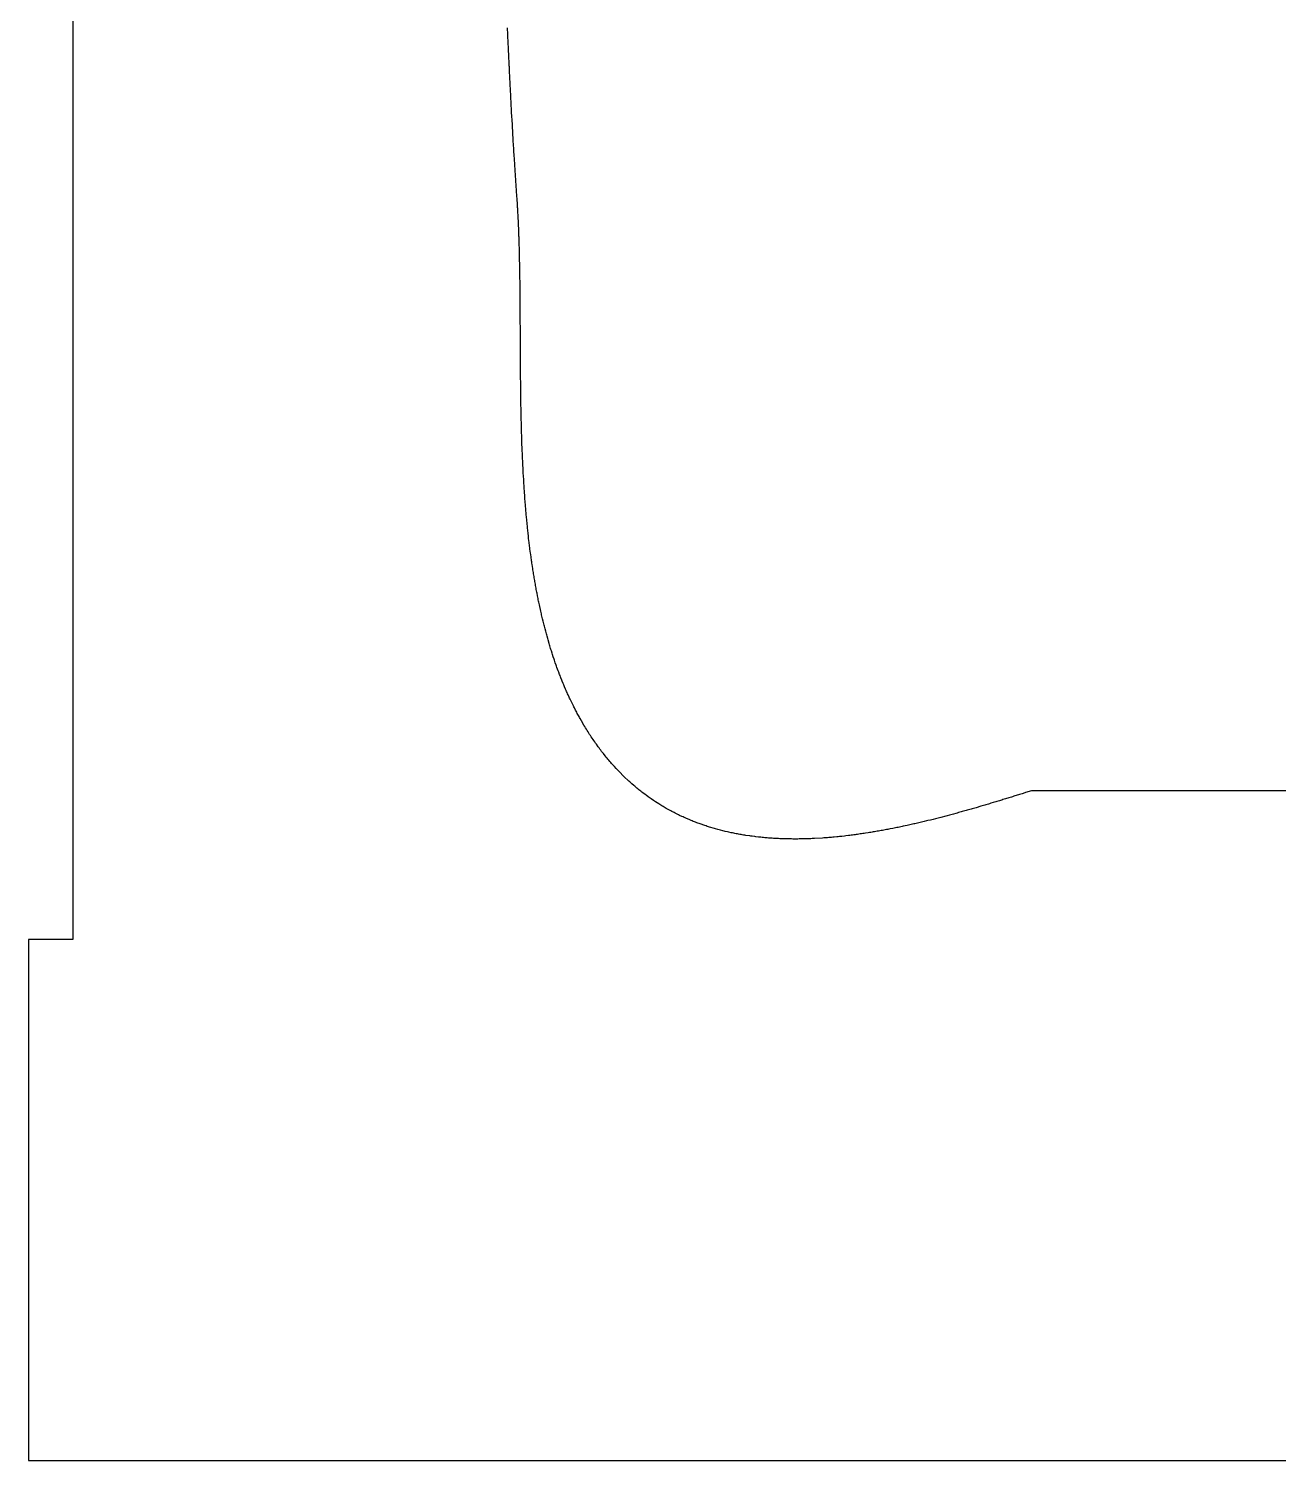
# Model space of a CAD drawing. Header units: metres. Extents: x -48 to 48, y -110 to 110.
# Drawn here: x -48 to 0, y -110 to -55 of the extents above; entities that cross this region are included whole.
import ezdxf

# ---------------------------------------------------------------- set-up
doc = ezdxf.new("R2010")
doc.units = ezdxf.units.M

msp = doc.modelspace()

# ---------------------------------------------------------------- linework, layer by layer
for p, q in [((-46.3037, 90), (-46.3037, -90)), ((-29.6035, -55.0508), (-29.6064, -55)), ((-29.5977, -55.2002), (-29.6035, -55.0508)), ((-29.5947, -55.25), (-29.5977, -55.2002)), ((-29.5889, -55.3994), (-29.5947, -55.25)), ((-29.5859, -55.4502), (-29.5889, -55.3994)), ((-29.582, -55.5498), (-29.5859, -55.4502)), ((-29.5791, -55.5996), (-29.582, -55.5498)), ((-29.5732, -55.749), (-29.5791, -55.5996)), ((-29.5703, -55.7988), (-29.5732, -55.749)), ((-29.5684, -55.8486), (-29.5703, -55.7988)), ((-29.5654, -55.8994), (-29.5684, -55.8486)), ((-29.5615, -55.999), (-29.5654, -55.8994)), ((-29.5586, -56.0488), (-29.5615, -55.999)), ((-29.5547, -56.1484), (-29.5586, -56.0488)), ((-29.5518, -56.1982), (-29.5547, -56.1484)), ((-29.5498, -56.248), (-29.5518, -56.1982)), ((-29.5469, -56.2979), (-29.5498, -56.248)), ((-29.5449, -56.3477), (-29.5469, -56.2979)), ((-29.542, -56.3975), (-29.5449, -56.3477)), ((-29.54, -56.4482), (-29.542, -56.3975)), ((-29.5371, -56.498), (-29.54, -56.4482)), ((-29.5352, -56.5479), (-29.5371, -56.498)), ((-29.5322, -56.5977), (-29.5352, -56.5479)), ((-29.5303, -56.6475), (-29.5322, -56.5977)), ((-29.5273, -56.6973), (-29.5303, -56.6475)), ((-29.5254, -56.7471), (-29.5273, -56.6973)), ((-29.5225, -56.7969), (-29.5254, -56.7471)), ((-29.5205, -56.8467), (-29.5225, -56.7969)), ((-29.5176, -56.8965), (-29.5205, -56.8467)), ((-29.5156, -56.9463), (-29.5176, -56.8965)), ((-29.5127, -56.9961), (-29.5156, -56.9463)), ((-29.5107, -57.0469), (-29.5127, -56.9961)), ((-29.5049, -57.1465), (-29.5107, -57.0469)), ((-29.5029, -57.1963), (-29.5049, -57.1465)), ((-29.5, -57.2461), (-29.5029, -57.1963)), ((-29.498, -57.2959), (-29.5, -57.2461)), ((-29.4922, -57.3955), (-29.498, -57.2959)), ((-29.4902, -57.4453), (-29.4922, -57.3955)), ((-29.4844, -57.5449), (-29.4902, -57.4453)), ((-29.4824, -57.5947), (-29.4844, -57.5449)), ((-29.4736, -57.7441), (-29.4824, -57.5947)), ((-29.4717, -57.7949), (-29.4736, -57.7441)), ((-29.4658, -57.8945), (-29.4717, -57.7949)), ((-29.4639, -57.9443), (-29.4658, -57.8945)), ((-29.4521, -58.1436), (-29.4639, -57.9443)), ((-29.4502, -58.1934), (-29.4521, -58.1436)), ((-29.4355, -58.4424), (-29.4502, -58.1934)), ((-29.4336, -58.4922), (-29.4355, -58.4424)), ((-29.3867, -59.2891), (-29.4336, -58.4922)), ((-29.3838, -59.3398), (-29.3867, -59.2891)), ((-29.3662, -59.6387), (-29.3838, -59.3398)), ((-29.3623, -59.6885), (-29.3662, -59.6387)), ((-29.3477, -59.9375), (-29.3623, -59.6885)), ((-29.3438, -59.9873), (-29.3477, -59.9375)), ((-29.3408, -60.0371), (-29.3438, -59.9873)), ((-29.3379, -60.0859), (-29.3408, -60.0371)), ((-29.332, -60.1855), (-29.3379, -60.0859)), ((-29.3281, -60.2354), (-29.332, -60.1855)), ((-29.3223, -60.335), (-29.3281, -60.2354)), ((-29.3184, -60.3848), (-29.3223, -60.335)), ((-29.3096, -60.5342), (-29.3184, -60.3848)), ((-29.3057, -60.584), (-29.3096, -60.5342)), ((-29.2998, -60.6836), (-29.3057, -60.584)), ((-29.2959, -60.7334), (-29.2998, -60.6836)), ((-29.293, -60.7832), (-29.2959, -60.7334)), ((-29.2891, -60.833), (-29.293, -60.7832)), ((-29.2832, -60.9326), (-29.2891, -60.833)), ((-29.2793, -60.9824), (-29.2832, -60.9326)), ((-29.2764, -61.0322), (-29.2793, -60.9824)), ((-29.2725, -61.082), (-29.2764, -61.0322)), ((-29.2695, -61.1318), (-29.2725, -61.082)), ((-29.2656, -61.1816), (-29.2695, -61.1318)), ((-29.2627, -61.2314), (-29.2656, -61.1816)), ((-29.2588, -61.2812), (-29.2627, -61.2314)), ((-29.2559, -61.3311), (-29.2588, -61.2812)), ((-29.252, -61.3809), (-29.2559, -61.3311)), ((-29.249, -61.4307), (-29.252, -61.3809)), ((-29.2451, -61.4805), (-29.249, -61.4307)), ((-29.2422, -61.5293), (-29.2451, -61.4805)), ((-29.2383, -61.5791), (-29.2422, -61.5293)), ((-29.2354, -61.624), (-29.2383, -61.5791)), ((-29.2295, -61.7119), (-29.2354, -61.624)), ((-29.2266, -61.7568), (-29.2295, -61.7119)), ((-29.2236, -61.8008), (-29.2266, -61.7568)), ((-29.2178, -61.8906), (-29.2236, -61.8008)), ((-29.2158, -61.9346), (-29.2178, -61.8906)), ((-29.21, -62.0244), (-29.2158, -61.9346)), ((-29.208, -62.0693), (-29.21, -62.0244)), ((-29.2051, -62.1152), (-29.208, -62.0693)), ((-29.2031, -62.1602), (-29.2051, -62.1152)), ((-29.2002, -62.2051), (-29.2031, -62.1602)), ((-29.1982, -62.251), (-29.2002, -62.2051)), ((-29.1953, -62.2959), (-29.1982, -62.251)), ((-29.1895, -62.4336), (-29.1953, -62.2959)), ((-29.1865, -62.4785), (-29.1895, -62.4336)), ((-29.1826, -62.5713), (-29.1865, -62.4785)), ((-29.1768, -62.709), (-29.1826, -62.5713)), ((-29.1709, -62.8486), (-29.1768, -62.709)), ((-29.1699, -62.8955), (-29.1709, -62.8486)), ((-29.166, -62.9883), (-29.1699, -62.8955)), ((-29.165, -63.0352), (-29.166, -62.9883)), ((-29.1611, -63.1289), (-29.165, -63.0352)), ((-29.1602, -63.1758), (-29.1611, -63.1289)), ((-29.1582, -63.2227), (-29.1602, -63.1758)), ((-29.1572, -63.2705), (-29.1582, -63.2227)), ((-29.1553, -63.3174), (-29.1572, -63.2705)), ((-29.1543, -63.3652), (-29.1553, -63.3174)), ((-29.1523, -63.4121), (-29.1543, -63.3652)), ((-29.1504, -63.5078), (-29.1523, -63.4121)), ((-29.1484, -63.5547), (-29.1504, -63.5078)), ((-29.1436, -63.7939), (-29.1484, -63.5547)), ((-29.1416, -63.8418), (-29.1436, -63.7939)), ((-29.1357, -64.1318), (-29.1416, -63.8418)), ((-29.1357, -64.1807), (-29.1357, -64.1318)), ((-29.1309, -64.4238), (-29.1357, -64.1807)), ((-29.1309, -64.4736), (-29.1309, -64.4238)), ((-29.1289, -64.5713), (-29.1309, -64.4736)), ((-29.1289, -64.6201), (-29.1289, -64.5713)), ((-29.127, -64.7188), (-29.1289, -64.6201)), ((-29.127, -64.7686), (-29.127, -64.7188)), ((-29.126, -64.8174), (-29.127, -64.7686)), ((-29.126, -64.8672), (-29.126, -64.8174)), ((-29.124, -64.9658), (-29.126, -64.8672)), ((-29.124, -65.0156), (-29.124, -64.9658)), ((-29.123, -65.0654), (-29.124, -65.0156)), ((-29.123, -65.1152), (-29.123, -65.0654)), ((-29.1221, -65.165), (-29.123, -65.1152)), ((-29.1221, -65.2646), (-29.1221, -65.165)), ((-29.1211, -65.3145), (-29.1221, -65.2646)), ((-29.1211, -65.3643), (-29.1211, -65.3145)), ((-29.1201, -65.4141), (-29.1211, -65.3643)), ((-29.1201, -65.5146), (-29.1201, -65.4141)), ((-29.1191, -65.5645), (-29.1201, -65.5146)), ((-29.1191, -65.6152), (-29.1191, -65.5645)), ((-29.1182, -65.665), (-29.1191, -65.6152)), ((-29.1182, -65.8164), (-29.1182, -65.665)), ((-29.1172, -65.8672), (-29.1182, -65.8164)), ((-29.1172, -65.9678), (-29.1172, -65.8672)), ((-29.1162, -66.0186), (-29.1172, -65.9678)), ((-29.1162, -66.1709), (-29.1162, -66.0186)), ((-29.1152, -66.2217), (-29.1162, -66.1709)), ((-29.1152, -66.374), (-29.1152, -66.2217)), ((-29.1143, -66.4258), (-29.1152, -66.374)), ((-29.1143, -66.5791), (-29.1143, -66.4258)), ((-29.1133, -66.6299), (-29.1143, -66.5791)), ((-29.1133, -66.835), (-29.1133, -66.6299)), ((-29.1123, -66.8867), (-29.1133, -66.835)), ((-29.1123, -67.041), (-29.1123, -66.8867)), ((-29.1113, -67.0928), (-29.1123, -67.041)), ((-29.1113, -67.2471), (-29.1113, -67.0928)), ((-29.1104, -67.2988), (-29.1113, -67.2471)), ((-29.1104, -67.4541), (-29.1104, -67.2988)), ((-29.1094, -67.5059), (-29.1104, -67.4541)), ((-29.1094, -67.6094), (-29.1094, -67.5059)), ((-29.1084, -67.6611), (-29.1094, -67.6094)), ((-29.1084, -67.7656), (-29.1084, -67.6611)), ((-29.1074, -67.8174), (-29.1084, -67.7656)), ((-29.1074, -67.9209), (-29.1074, -67.8174)), ((-29.1064, -67.9736), (-29.1074, -67.9209)), ((-29.1064, -68.0771), (-29.1064, -67.9736)), ((-29.1055, -68.1299), (-29.1064, -68.0771)), ((-29.1055, -68.1816), (-29.1055, -68.1299)), ((-29.1045, -68.2344), (-29.1055, -68.1816)), ((-29.1045, -68.2861), (-29.1045, -68.2344)), ((-29.1035, -68.3389), (-29.1045, -68.2861)), ((-29.1035, -68.3906), (-29.1035, -68.3389)), ((-29.1025, -68.4434), (-29.1035, -68.3906)), ((-29.1025, -68.4951), (-29.1025, -68.4434)), ((-29.1016, -68.5479), (-29.1025, -68.4951)), ((-29.1016, -68.6006), (-29.1016, -68.5479)), ((-29.1006, -68.6523), (-29.1016, -68.6006)), ((-29.1006, -68.7051), (-29.1006, -68.6523)), ((-29.0986, -68.8096), (-29.1006, -68.7051)), ((-29.0986, -68.8623), (-29.0986, -68.8096)), ((-29.0967, -68.9678), (-29.0986, -68.8623)), ((-29.0967, -69.0195), (-29.0967, -68.9678)), ((-29.0938, -69.1777), (-29.0967, -69.0195)), ((-29.0938, -69.2305), (-29.0938, -69.1777)), ((-29.082, -69.8623), (-29.0938, -69.2305)), ((-29.0801, -69.915), (-29.082, -69.8623)), ((-29.0771, -70.0732), (-29.0801, -69.915)), ((-29.0752, -70.126), (-29.0771, -70.0732)), ((-29.0732, -70.2314), (-29.0752, -70.126)), ((-29.0713, -70.2852), (-29.0732, -70.2314)), ((-29.0703, -70.3379), (-29.0713, -70.2852)), ((-29.0684, -70.3906), (-29.0703, -70.3379)), ((-29.0674, -70.4434), (-29.0684, -70.3906)), ((-29.0654, -70.4961), (-29.0674, -70.4434)), ((-29.0645, -70.5488), (-29.0654, -70.4961)), ((-29.0605, -70.6543), (-29.0645, -70.5488)), ((-29.0596, -70.707), (-29.0605, -70.6543)), ((-29.0537, -70.8652), (-29.0596, -70.707)), ((-29.0518, -70.9189), (-29.0537, -70.8652)), ((-29.0508, -70.9717), (-29.0518, -70.9189)), ((-29.0449, -71.1299), (-29.0508, -70.9717)), ((-29.042, -71.1826), (-29.0449, -71.1299)), ((-29.0342, -71.3936), (-29.042, -71.1826)), ((-29.0312, -71.4463), (-29.0342, -71.3936)), ((-29.0273, -71.5527), (-29.0312, -71.4463)), ((-29.0244, -71.6055), (-29.0273, -71.5527)), ((-29.0225, -71.6582), (-29.0244, -71.6055)), ((-29.0195, -71.7109), (-29.0225, -71.6582)), ((-29.0176, -71.7637), (-29.0195, -71.7109)), ((-29.0088, -71.9219), (-29.0176, -71.7637)), ((-29.0068, -71.9746), (-29.0088, -71.9219)), ((-29.0039, -72.0273), (-29.0068, -71.9746)), ((-29.001, -72.0791), (-29.0039, -72.0273)), ((-28.9863, -72.3428), (-29.001, -72.0791)), ((-28.9824, -72.3955), (-28.9863, -72.3428)), ((-28.9766, -72.501), (-28.9824, -72.3955)), ((-28.9727, -72.5527), (-28.9766, -72.501)), ((-28.9697, -72.6055), (-28.9727, -72.5527)), ((-28.9658, -72.6582), (-28.9697, -72.6055)), ((-28.9629, -72.7109), (-28.9658, -72.6582)), ((-28.959, -72.7627), (-28.9629, -72.7109)), ((-28.9551, -72.8154), (-28.959, -72.7627)), ((-28.9521, -72.8682), (-28.9551, -72.8154)), ((-28.9482, -72.9209), (-28.9521, -72.8682)), ((-28.9443, -72.9727), (-28.9482, -72.9209)), ((-28.9404, -73.0254), (-28.9443, -72.9727)), ((-28.9365, -73.0771), (-28.9404, -73.0254)), ((-28.9287, -73.1826), (-28.9365, -73.0771)), ((-28.9248, -73.2344), (-28.9287, -73.1826)), ((-28.9209, -73.2871), (-28.9248, -73.2344)), ((-28.916, -73.3389), (-28.9209, -73.2871)), ((-28.9121, -73.3916), (-28.916, -73.3389)), ((-28.9072, -73.4434), (-28.9121, -73.3916)), ((-28.9033, -73.4961), (-28.9072, -73.4434)), ((-28.8984, -73.5479), (-28.9033, -73.4961)), ((-28.8945, -73.5996), (-28.8984, -73.5479)), ((-28.8896, -73.6523), (-28.8945, -73.5996)), ((-28.875, -73.8076), (-28.8896, -73.6523)), ((-28.8701, -73.8604), (-28.875, -73.8076)), ((-28.8506, -74.0674), (-28.8701, -73.8604)), ((-28.8447, -74.1191), (-28.8506, -74.0674)), ((-28.8398, -74.1709), (-28.8447, -74.1191)), ((-28.834, -74.2227), (-28.8398, -74.1709)), ((-28.8291, -74.2744), (-28.834, -74.2227)), ((-28.8232, -74.3262), (-28.8291, -74.2744)), ((-28.8184, -74.3779), (-28.8232, -74.3262)), ((-28.8008, -74.5332), (-28.8184, -74.3779)), ((-28.7949, -74.584), (-28.8008, -74.5332)), ((-28.7832, -74.6875), (-28.7949, -74.584)), ((-28.7764, -74.7383), (-28.7832, -74.6875)), ((-28.7705, -74.79), (-28.7764, -74.7383)), ((-28.7646, -74.8408), (-28.7705, -74.79)), ((-28.7578, -74.8926), (-28.7646, -74.8408)), ((-28.752, -74.9434), (-28.7578, -74.8926)), ((-28.7451, -74.9951), (-28.752, -74.9434)), ((-28.7314, -75.0967), (-28.7451, -74.9951)), ((-28.7246, -75.1484), (-28.7314, -75.0967)), ((-28.7041, -75.3008), (-28.7246, -75.1484)), ((-28.6973, -75.3525), (-28.7041, -75.3008)), ((-28.6904, -75.4033), (-28.6973, -75.3525)), ((-28.6826, -75.4541), (-28.6904, -75.4033)), ((-28.6758, -75.5049), (-28.6826, -75.4541)), ((-28.668, -75.5557), (-28.6758, -75.5049)), ((-28.6611, -75.6055), (-28.668, -75.5557)), ((-28.6377, -75.7578), (-28.6611, -75.6055)), ((-28.6299, -75.8076), (-28.6377, -75.7578)), ((-28.6143, -75.9092), (-28.6299, -75.8076)), ((-28.6055, -75.959), (-28.6143, -75.9092)), ((-28.5977, -76.0098), (-28.6055, -75.959)), ((-28.5889, -76.0596), (-28.5977, -76.0098)), ((-28.5811, -76.1094), (-28.5889, -76.0596)), ((-28.5723, -76.1602), (-28.5811, -76.1094)), ((-28.5635, -76.21), (-28.5723, -76.1602)), ((-28.5557, -76.2598), (-28.5635, -76.21)), ((-28.5381, -76.3594), (-28.5557, -76.2598)), ((-28.5283, -76.4092), (-28.5381, -76.3594)), ((-28.5107, -76.5088), (-28.5283, -76.4092)), ((-28.501, -76.5586), (-28.5107, -76.5088)), ((-28.4922, -76.6084), (-28.501, -76.5586)), ((-28.4824, -76.6582), (-28.4922, -76.6084)), ((-28.4736, -76.707), (-28.4824, -76.6582)), ((-28.4541, -76.8066), (-28.4736, -76.707)), ((-28.4443, -76.8555), (-28.4541, -76.8066)), ((-28.4346, -76.9053), (-28.4443, -76.8555)), ((-28.4238, -76.9541), (-28.4346, -76.9053)), ((-28.4141, -77.0029), (-28.4238, -76.9541)), ((-28.4043, -77.0527), (-28.4141, -77.0029)), ((-28.3936, -77.1016), (-28.4043, -77.0527)), ((-28.3838, -77.1504), (-28.3936, -77.1016)), ((-28.3301, -77.3945), (-28.3838, -77.1504)), ((-28.3193, -77.4424), (-28.3301, -77.3945)), ((-28.3076, -77.4912), (-28.3193, -77.4424)), ((-28.2969, -77.54), (-28.3076, -77.4912)), ((-28.2852, -77.5879), (-28.2969, -77.54)), ((-28.2734, -77.6367), (-28.2852, -77.5879)), ((-28.2627, -77.6846), (-28.2734, -77.6367)), ((-28.2393, -77.7803), (-28.2627, -77.6846)), ((-28.2266, -77.8291), (-28.2393, -77.7803)), ((-28.2031, -77.9248), (-28.2266, -77.8291)), ((-28.1904, -77.9727), (-28.2031, -77.9248)), ((-28.1787, -78.0205), (-28.1904, -77.9727)), ((-28.166, -78.0674), (-28.1787, -78.0205)), ((-28.1406, -78.1631), (-28.166, -78.0674)), ((-28.1279, -78.21), (-28.1406, -78.1631)), ((-28.1152, -78.2578), (-28.1279, -78.21)), ((-28.1025, -78.3047), (-28.1152, -78.2578)), ((-28.0898, -78.3525), (-28.1025, -78.3047)), ((-28.0625, -78.4463), (-28.0898, -78.3525)), ((-28.0498, -78.4932), (-28.0625, -78.4463)), ((-28.0088, -78.6338), (-28.0498, -78.4932)), ((-27.9941, -78.6807), (-28.0088, -78.6338)), ((-27.9805, -78.7275), (-27.9941, -78.6807)), ((-27.9668, -78.7734), (-27.9805, -78.7275)), ((-27.9521, -78.8203), (-27.9668, -78.7734)), ((-27.9375, -78.8662), (-27.9521, -78.8203)), ((-27.9238, -78.9131), (-27.9375, -78.8662)), ((-27.8945, -79.0049), (-27.9238, -78.9131)), ((-27.8789, -79.0508), (-27.8945, -79.0049)), ((-27.8496, -79.1426), (-27.8789, -79.0508)), ((-27.8184, -79.2344), (-27.8496, -79.1426)), ((-27.8027, -79.2793), (-27.8184, -79.2344)), ((-27.7881, -79.3252), (-27.8027, -79.2793)), ((-27.7715, -79.3711), (-27.7881, -79.3252)), ((-27.7402, -79.4609), (-27.7715, -79.3711)), ((-27.7236, -79.5068), (-27.7402, -79.4609)), ((-27.708, -79.5518), (-27.7236, -79.5068)), ((-27.6582, -79.6865), (-27.708, -79.5518)), ((-27.6416, -79.7305), (-27.6582, -79.6865)), ((-27.6084, -79.8203), (-27.6416, -79.7305)), ((-27.5908, -79.8643), (-27.6084, -79.8203)), ((-27.5732, -79.9092), (-27.5908, -79.8643)), ((-27.5566, -79.9531), (-27.5732, -79.9092)), ((-27.5215, -80.041), (-27.5566, -79.9531)), ((-27.5029, -80.085), (-27.5215, -80.041)), ((-27.4678, -80.1729), (-27.5029, -80.085)), ((-27.4492, -80.2168), (-27.4678, -80.1729)), ((-27.4307, -80.2598), (-27.4492, -80.2168)), ((-27.4121, -80.3037), (-27.4307, -80.2598)), ((-27.375, -80.3896), (-27.4121, -80.3037)), ((-27.3564, -80.4336), (-27.375, -80.3896)), ((-27.3369, -80.4766), (-27.3564, -80.4336)), ((-27.3184, -80.5195), (-27.3369, -80.4766)), ((-27.2988, -80.5625), (-27.3184, -80.5195)), ((-27.2793, -80.6045), (-27.2988, -80.5625)), ((-27.2402, -80.6904), (-27.2793, -80.6045)), ((-27.2207, -80.7324), (-27.2402, -80.6904)), ((-27.2002, -80.7754), (-27.2207, -80.7324)), ((-27.1807, -80.8174), (-27.2002, -80.7754)), ((-27.0781, -81.0273), (-27.1807, -80.8174)), ((-27.0566, -81.0684), (-27.0781, -81.0273)), ((-27.0361, -81.1104), (-27.0566, -81.0684)), ((-26.9932, -81.1924), (-27.0361, -81.1104)), ((-26.9717, -81.2344), (-26.9932, -81.1924)), ((-26.9502, -81.2754), (-26.9717, -81.2344)), ((-26.9277, -81.3164), (-26.9502, -81.2754)), ((-26.9062, -81.3564), (-26.9277, -81.3164)), ((-26.8613, -81.4385), (-26.9062, -81.3564)), ((-26.8389, -81.4785), (-26.8613, -81.4385)), ((-26.8164, -81.5195), (-26.8389, -81.4785)), ((-26.7715, -81.5996), (-26.8164, -81.5195)), ((-26.6709, -81.7715), (-26.7715, -81.5996)), ((-26.6396, -81.8223), (-26.6709, -81.7715)), ((-26.6094, -81.874), (-26.6396, -81.8223)), ((-26.5781, -81.9248), (-26.6094, -81.874)), ((-26.5469, -81.9746), (-26.5781, -81.9248)), ((-26.5146, -82.0244), (-26.5469, -81.9746)), ((-26.4521, -82.124), (-26.5146, -82.0244)), ((-26.4199, -82.1729), (-26.4521, -82.124)), ((-26.3877, -82.2207), (-26.4199, -82.1729)), ((-26.3555, -82.2695), (-26.3877, -82.2207)), ((-26.3232, -82.3174), (-26.3555, -82.2695)), ((-26.291, -82.3643), (-26.3232, -82.3174)), ((-26.2578, -82.4121), (-26.291, -82.3643)), ((-26.2246, -82.459), (-26.2578, -82.4121)), ((-26.1924, -82.5049), (-26.2246, -82.459)), ((-26.126, -82.5967), (-26.1924, -82.5049)), ((-26.0918, -82.6426), (-26.126, -82.5967)), ((-26.0586, -82.6875), (-26.0918, -82.6426)), ((-26.0254, -82.7314), (-26.0586, -82.6875)), ((-25.9912, -82.7764), (-26.0254, -82.7314)), ((-25.9229, -82.8643), (-25.9912, -82.7764)), ((-25.8545, -82.9502), (-25.9229, -82.8643)), ((-25.8193, -82.9932), (-25.8545, -82.9502)), ((-25.7852, -83.0352), (-25.8193, -82.9932)), ((-25.75, -83.0771), (-25.7852, -83.0352)), ((-25.7148, -83.1182), (-25.75, -83.0771)), ((-25.6797, -83.1602), (-25.7148, -83.1182)), ((-25.6445, -83.2012), (-25.6797, -83.1602)), ((-25.6094, -83.2412), (-25.6445, -83.2012)), ((-25.5732, -83.2812), (-25.6094, -83.2412)), ((-25.5381, -83.3213), (-25.5732, -83.2812)), ((-25.502, -83.3613), (-25.5381, -83.3213)), ((-25.4297, -83.4395), (-25.502, -83.3613)), ((-25.3936, -83.4775), (-25.4297, -83.4395)), ((-25.3574, -83.5166), (-25.3936, -83.4775)), ((-25.2842, -83.5918), (-25.3574, -83.5166)), ((-25.1729, -83.7031), (-25.2842, -83.5918)), ((-25.0986, -83.7754), (-25.1729, -83.7031)), ((-24.9863, -83.8818), (-25.0986, -83.7754)), ((-24.9482, -83.916), (-24.9863, -83.8818)), ((-24.9102, -83.9512), (-24.9482, -83.916)), ((-24.8721, -83.9844), (-24.9102, -83.9512)), ((-24.834, -84.0186), (-24.8721, -83.9844)), ((-24.7578, -84.085), (-24.834, -84.0186)), ((-24.7188, -84.1182), (-24.7578, -84.085)), ((-24.6797, -84.1504), (-24.7188, -84.1182)), ((-24.6416, -84.1836), (-24.6797, -84.1504)), ((-24.6025, -84.2148), (-24.6416, -84.1836)), ((-24.5635, -84.2471), (-24.6025, -84.2148)), ((-24.4854, -84.3096), (-24.5635, -84.2471)), ((-24.4453, -84.3398), (-24.4854, -84.3096)), ((-24.4062, -84.3701), (-24.4453, -84.3398)), ((-24.3262, -84.4307), (-24.4062, -84.3701)), ((-24.2871, -84.46), (-24.3262, -84.4307)), ((-24.207, -84.5186), (-24.2871, -84.46)), ((-24.166, -84.5469), (-24.207, -84.5186)), ((-24.0859, -84.6035), (-24.166, -84.5469)), ((-24.0039, -84.6582), (-24.0859, -84.6035)), ((-23.9639, -84.6855), (-24.0039, -84.6582)), ((-10.6699, -84.6592), (-10.7168, -84.6729)), ((-10.624, -84.6445), (-10.6699, -84.6592)), ((-10.5771, -84.6309), (-10.624, -84.6445)), ((-10.4854, -84.6016), (-10.5771, -84.6309)), ((-10.4385, -84.5879), (-10.4854, -84.6016)), ((-10.3926, -84.5732), (-10.4385, -84.5879)), ((-10.3467, -84.5596), (-10.3926, -84.5732)), ((-10.3008, -84.5449), (-10.3467, -84.5596)), ((-10.2549, -84.5312), (-10.3008, -84.5449)), ((-10.209, -84.5166), (-10.2549, -84.5312)), ((-10.1631, -84.5029), (-10.209, -84.5166)), ((-10.1182, -84.4883), (-10.1631, -84.5029)), ((-10.0723, -84.4746), (-10.1182, -84.4883)), ((-10.0264, -84.46), (-10.0723, -84.4746)), ((-9.98145, -84.4453), (-10.0264, -84.46)), ((-9.93652, -84.4316), (-9.98145, -84.4453)), ((-9.89062, -84.417), (-9.93652, -84.4316)), ((-9.8457, -84.4033), (-9.89062, -84.417)), ((-9.80078, -84.3887), (-9.8457, -84.4033)), ((-9.71094, -84.3613), (-9.80078, -84.3887)), ((-9.66602, -84.3467), (-9.71094, -84.3613)), ((-9.62109, -84.333), (-9.66602, -84.3467)), ((-9.57617, -84.3184), (-9.62109, -84.333)), ((-9.53223, -84.3047), (-9.57617, -84.3184)), ((-9.48633, -84.29), (-9.53223, -84.3047)), ((9.4873, -84.29), (-9.48633, -84.29)), ((-23.9229, -84.7129), (-23.9639, -84.6855)), ((-23.7998, -84.792), (-23.9229, -84.7129)), ((-23.7578, -84.8174), (-23.7998, -84.792)), ((-23.7168, -84.8428), (-23.7578, -84.8174)), ((-23.6748, -84.8682), (-23.7168, -84.8428)), ((-23.6338, -84.8926), (-23.6748, -84.8682)), ((-23.5918, -84.918), (-23.6338, -84.8926)), ((-23.5498, -84.9424), (-23.5918, -84.918)), ((-23.5078, -84.9658), (-23.5498, -84.9424)), ((-23.4658, -84.9902), (-23.5078, -84.9658)), ((-23.3818, -85.0371), (-23.4658, -84.9902)), ((-23.3389, -85.0596), (-23.3818, -85.0371)), ((-23.2969, -85.082), (-23.3389, -85.0596)), ((-23.2109, -85.127), (-23.2969, -85.082)), ((-23.1689, -85.1484), (-23.2109, -85.127)), ((-23.04, -85.2129), (-23.1689, -85.1484)), ((-12.5781, -85.209), (-12.627, -85.2227)), ((-12.4805, -85.1836), (-12.5781, -85.209)), ((-12.3828, -85.1562), (-12.4805, -85.1836)), ((-12.335, -85.1436), (-12.3828, -85.1562)), ((-12.2861, -85.1299), (-12.335, -85.1436)), ((-12.2373, -85.1172), (-12.2861, -85.1299)), ((-12.1895, -85.1035), (-12.2373, -85.1172)), ((-12.1406, -85.0898), (-12.1895, -85.1035)), ((-12.0449, -85.0625), (-12.1406, -85.0898)), ((-11.9961, -85.0488), (-12.0449, -85.0625)), ((-11.9482, -85.0361), (-11.9961, -85.0488)), ((-11.9004, -85.0225), (-11.9482, -85.0361)), ((-11.8516, -85.0088), (-11.9004, -85.0225)), ((-11.8037, -84.9951), (-11.8516, -85.0088)), ((-11.7559, -84.9805), (-11.8037, -84.9951)), ((-11.6123, -84.9395), (-11.7559, -84.9805)), ((-11.5654, -84.9258), (-11.6123, -84.9395)), ((-11.4697, -84.8984), (-11.5654, -84.9258)), ((-11.4219, -84.8838), (-11.4697, -84.8984)), ((-11.375, -84.8701), (-11.4219, -84.8838)), ((-11.3271, -84.8564), (-11.375, -84.8701)), ((-11.2803, -84.8418), (-11.3271, -84.8564)), ((-11.2324, -84.8281), (-11.2803, -84.8418)), ((-11.1855, -84.8145), (-11.2324, -84.8281)), ((-11.1387, -84.7998), (-11.1855, -84.8145)), ((-11.0908, -84.7861), (-11.1387, -84.7998)), ((-11.0439, -84.7715), (-11.0908, -84.7861)), ((-10.9502, -84.7441), (-11.0439, -84.7715)), ((-10.9033, -84.7295), (-10.9502, -84.7441)), ((-10.8564, -84.7158), (-10.9033, -84.7295)), ((-10.8096, -84.7012), (-10.8564, -84.7158)), ((-10.7637, -84.6875), (-10.8096, -84.7012)), ((-10.7168, -84.6729), (-10.7637, -84.6875)), ((-22.9961, -85.2334), (-23.04, -85.2129)), ((-22.9102, -85.2744), (-22.9961, -85.2334)), ((-22.8662, -85.2939), (-22.9102, -85.2744)), ((-22.8232, -85.3145), (-22.8662, -85.2939)), ((-22.7793, -85.334), (-22.8232, -85.3145)), ((-22.7354, -85.3525), (-22.7793, -85.334)), ((-22.6914, -85.3721), (-22.7354, -85.3525)), ((-22.6035, -85.4092), (-22.6914, -85.3721)), ((-22.5596, -85.4268), (-22.6035, -85.4092)), ((-22.5156, -85.4453), (-22.5596, -85.4268)), ((-22.4717, -85.4629), (-22.5156, -85.4453)), ((-22.4268, -85.4805), (-22.4717, -85.4629)), ((-22.3828, -85.4971), (-22.4268, -85.4805)), ((-22.3379, -85.5146), (-22.3828, -85.4971)), ((-22.2939, -85.5312), (-22.3379, -85.5146)), ((-22.249, -85.5469), (-22.2939, -85.5312)), ((-22.2041, -85.5635), (-22.249, -85.5469)), ((-22.0244, -85.626), (-22.2041, -85.5635)), ((-21.9795, -85.6406), (-22.0244, -85.626)), ((-21.9336, -85.6553), (-21.9795, -85.6406)), ((-21.8887, -85.6699), (-21.9336, -85.6553)), ((-21.8428, -85.6836), (-21.8887, -85.6699)), ((-21.7979, -85.6982), (-21.8428, -85.6836)), ((-21.7061, -85.7256), (-21.7979, -85.6982)), ((-21.6602, -85.7383), (-21.7061, -85.7256)), ((-21.6152, -85.752), (-21.6602, -85.7383)), ((-21.5234, -85.7773), (-21.6152, -85.752)), ((-14.9053, -85.7539), (-14.9561, -85.7637)), ((-14.8057, -85.7344), (-14.9053, -85.7539)), ((-14.7559, -85.7236), (-14.8057, -85.7344)), ((-14.7051, -85.7139), (-14.7559, -85.7236)), ((-14.6553, -85.7041), (-14.7051, -85.7139)), ((-14.6055, -85.6934), (-14.6553, -85.7041)), ((-14.5557, -85.6836), (-14.6055, -85.6934)), ((-14.5059, -85.6729), (-14.5557, -85.6836)), ((-14.4551, -85.6621), (-14.5059, -85.6729)), ((-14.4053, -85.6523), (-14.4551, -85.6621)), ((-14.2559, -85.6201), (-14.4053, -85.6523)), ((-14.2061, -85.6084), (-14.2559, -85.6201)), ((-14.1064, -85.5869), (-14.2061, -85.6084)), ((-14.0566, -85.5752), (-14.1064, -85.5869)), ((-14.0068, -85.5645), (-14.0566, -85.5752)), ((-13.957, -85.5527), (-14.0068, -85.5645)), ((-13.9072, -85.542), (-13.957, -85.5527)), ((-13.8574, -85.5303), (-13.9072, -85.542)), ((-13.8086, -85.5186), (-13.8574, -85.5303)), ((-13.6592, -85.4834), (-13.8086, -85.5186)), ((-13.6104, -85.4717), (-13.6592, -85.4834)), ((-13.5107, -85.4482), (-13.6104, -85.4717)), ((-13.4619, -85.4355), (-13.5107, -85.4482)), ((-13.3623, -85.4121), (-13.4619, -85.4355)), ((-13.3135, -85.3994), (-13.3623, -85.4121)), ((-13.2637, -85.3877), (-13.3135, -85.3994)), ((-13.166, -85.3623), (-13.2637, -85.3877)), ((-13.1162, -85.3506), (-13.166, -85.3623)), ((-13.0186, -85.3252), (-13.1162, -85.3506)), ((-12.9688, -85.3125), (-13.0186, -85.3252)), ((-12.7734, -85.2617), (-12.9688, -85.3125)), ((-12.7246, -85.248), (-12.7734, -85.2617)), ((-12.627, -85.2227), (-12.7246, -85.248)), ((-21.4766, -85.7891), (-21.5234, -85.7773)), ((-21.4307, -85.8018), (-21.4766, -85.7891)), ((-21.3389, -85.8252), (-21.4307, -85.8018)), ((-21.292, -85.8359), (-21.3389, -85.8252)), ((-21.2461, -85.8477), (-21.292, -85.8359)), ((-21.1523, -85.8691), (-21.2461, -85.8477)), ((-21.1064, -85.8799), (-21.1523, -85.8691)), ((-21.0127, -85.8994), (-21.1064, -85.8799)), ((-20.9658, -85.9102), (-21.0127, -85.8994)), ((-20.9189, -85.9189), (-20.9658, -85.9102)), ((-20.8721, -85.9287), (-20.9189, -85.9189)), ((-20.8252, -85.9375), (-20.8721, -85.9287)), ((-20.7783, -85.9473), (-20.8252, -85.9375)), ((-20.7314, -85.9561), (-20.7783, -85.9473)), ((-20.6836, -85.9639), (-20.7314, -85.9561)), ((-20.6367, -85.9727), (-20.6836, -85.9639)), ((-20.5889, -85.9805), (-20.6367, -85.9727)), ((-20.542, -85.9883), (-20.5889, -85.9805)), ((-20.4941, -85.9961), (-20.542, -85.9883)), ((-20.4473, -86.0039), (-20.4941, -85.9961)), ((-20.3037, -86.0244), (-20.4473, -86.0039)), ((-20.2568, -86.0312), (-20.3037, -86.0244)), ((-20.209, -86.0381), (-20.2568, -86.0312)), ((-20.1133, -86.0498), (-20.209, -86.0381)), ((-20.0645, -86.0557), (-20.1133, -86.0498)), ((-19.9688, -86.0674), (-20.0645, -86.0557)), ((-19.873, -86.0771), (-19.9688, -86.0674)), ((-19.8242, -86.082), (-19.873, -86.0771)), ((-19.7764, -86.0869), (-19.8242, -86.082)), ((-19.7275, -86.0908), (-19.7764, -86.0869)), ((-19.6797, -86.0957), (-19.7275, -86.0908)), ((-19.6309, -86.0996), (-19.6797, -86.0957)), ((-19.583, -86.1035), (-19.6309, -86.0996)), ((-19.5342, -86.1064), (-19.583, -86.1035)), ((-19.4854, -86.1104), (-19.5342, -86.1064)), ((-19.4365, -86.1133), (-19.4854, -86.1104)), ((-19.3887, -86.1172), (-19.4365, -86.1133)), ((-19.3398, -86.1201), (-19.3887, -86.1172)), ((-19.291, -86.1221), (-19.3398, -86.1201)), ((-19.2422, -86.125), (-19.291, -86.1221)), ((-19.1934, -86.127), (-19.2422, -86.125)), ((-19.1445, -86.1299), (-19.1934, -86.127)), ((-19.0957, -86.1318), (-19.1445, -86.1299)), ((-19.0469, -86.1328), (-19.0957, -86.1318)), ((-18.9482, -86.1367), (-19.0469, -86.1328)), ((-18.752, -86.1406), (-18.9482, -86.1367)), ((-18.7031, -86.1406), (-18.752, -86.1406)), ((-18.6533, -86.1416), (-18.7031, -86.1406)), ((-18.4561, -86.1416), (-18.6533, -86.1416)), ((-18.4072, -86.1406), (-18.4561, -86.1416)), ((-18.3574, -86.1406), (-18.4072, -86.1406)), ((-18.209, -86.1377), (-18.3574, -86.1406)), ((-18.1592, -86.1357), (-18.209, -86.1377)), ((-18.1094, -86.1348), (-18.1592, -86.1357)), ((-18.0107, -86.1309), (-18.1094, -86.1348)), ((-17.9609, -86.1299), (-18.0107, -86.1309)), ((-17.9111, -86.127), (-17.9609, -86.1299)), ((-17.8115, -86.123), (-17.9111, -86.127)), ((-17.5127, -86.1055), (-17.8115, -86.123)), ((-17.4629, -86.1016), (-17.5127, -86.1055)), ((-17.4131, -86.0986), (-17.4629, -86.1016)), ((-17.3633, -86.0947), (-17.4131, -86.0986)), ((-17.3125, -86.0908), (-17.3633, -86.0947)), ((-17.2627, -86.0869), (-17.3125, -86.0908)), ((-17.2129, -86.082), (-17.2627, -86.0869)), ((-17.1631, -86.0781), (-17.2129, -86.082)), ((-17.1133, -86.0732), (-17.1631, -86.0781)), ((-17.0625, -86.0693), (-17.1133, -86.0732)), ((-16.9629, -86.0596), (-17.0625, -86.0693)), ((-16.9121, -86.0547), (-16.9629, -86.0596)), ((-16.8623, -86.0498), (-16.9121, -86.0547)), ((-16.8125, -86.0439), (-16.8623, -86.0498)), ((-16.7617, -86.0391), (-16.8125, -86.0439)), ((-16.6621, -86.0273), (-16.7617, -86.0391)), ((-16.6113, -86.0215), (-16.6621, -86.0273)), ((-16.5117, -86.0098), (-16.6113, -86.0215)), ((-16.4609, -86.0039), (-16.5117, -86.0098)), ((-16.4111, -85.9971), (-16.4609, -86.0039)), ((-16.3613, -85.9912), (-16.4111, -85.9971)), ((-16.3105, -85.9844), (-16.3613, -85.9912)), ((-16.2607, -85.9775), (-16.3105, -85.9844)), ((-16.21, -85.9707), (-16.2607, -85.9775)), ((-16.1602, -85.9639), (-16.21, -85.9707)), ((-16.1094, -85.957), (-16.1602, -85.9639)), ((-16.0596, -85.9492), (-16.1094, -85.957)), ((-16.0098, -85.9424), (-16.0596, -85.9492)), ((-15.959, -85.9346), (-16.0098, -85.9424)), ((-15.9092, -85.9268), (-15.959, -85.9346)), ((-15.8584, -85.9199), (-15.9092, -85.9268)), ((-15.7588, -85.9043), (-15.8584, -85.9199)), ((-15.708, -85.8955), (-15.7588, -85.9043)), ((-15.6582, -85.8877), (-15.708, -85.8955)), ((-15.6074, -85.8799), (-15.6582, -85.8877)), ((-15.5576, -85.8711), (-15.6074, -85.8799)), ((-15.5068, -85.8633), (-15.5576, -85.8711)), ((-15.4072, -85.8457), (-15.5068, -85.8633)), ((-15.3564, -85.8369), (-15.4072, -85.8457)), ((-15.2568, -85.8193), (-15.3564, -85.8369)), ((-15.2061, -85.8096), (-15.2568, -85.8193)), ((-15.1064, -85.792), (-15.2061, -85.8096)), ((-15.0557, -85.7822), (-15.1064, -85.792)), ((-15.0059, -85.7725), (-15.0557, -85.7822)), ((-14.9561, -85.7637), (-15.0059, -85.7725)), ((-46.3037, -90), (-48, -90)), ((-48, -90), (-48, -110)), ((-48, -110), (48, -110))]:
    msp.add_line(p, q)

doc.saveas('drawing.dxf')
